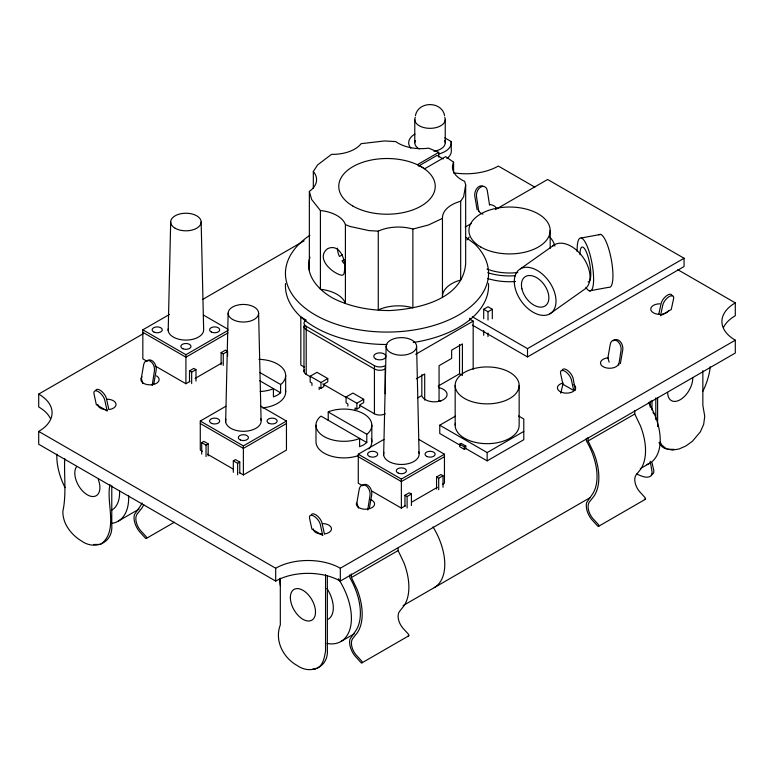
<?xml version="1.0" encoding="UTF-8"?>
<svg xmlns="http://www.w3.org/2000/svg" width="774" height="774" viewBox="0 0 774 774"><rect width="100%" height="100%" fill="white"/><g stroke="black" fill="none" stroke-linecap="round" stroke-linejoin="round"><path stroke-width="1.16" d="M168.2 330.614L170.686 222.022M225.65 421.83L228.137 313.238M383.643 454.996L386.129 346.413M575.324 390.183L573.089 378.273A7.614 3.338 50.2 0 0 567.245 370.214A7.614 3.338 50.2 0 0 562.195 370.756M478.787 211.408L476.542 196.906A7.614 5.244 -72.2 0 1 480.76 187.047A7.614 5.244 -72.2 0 1 487.32 190.685L489.565 205.187M309.958 257.142C304.047 274.722 318.762 290.434 333.13 298.28C350.593 307.065 370.069 310.49 389.496 310.567C418.715 309.039 462.765 299.374 465.667 263.702L465.667 184.928L464.642 181.319A31.202 18.015 0 0 1 453.593 162.211L445.689 156.629L424.703 168.742L417.525 164.601L438.742 152.352L438.742 157.122M465.667 184.928L463.636 196.731L460.675 201.25A31.821 18.373 0 0 0 442.457 218.384L428.496 224.982L412.871 229.056A32.034 18.499 0 0 0 378.263 231.145L369.043 230.613L349.819 226.424L345.407 224.586A31.095 17.957 0 0 0 320.407 210.528L311.651 199.508L309.358 191.42A32.44 18.731 0 0 0 313.325 171.48L317.621 164.901L331.543 154.355A31.241 18.034 0 0 0 361.129 143.674L384.504 140.945L395.737 141.594A32.373 18.692 0 0 0 428.593 148.144L438.742 152.352M153.794 383.933L156.125 370.436A7.614 5.244 72.2 0 0 153.262 361.622A7.614 5.244 72.2 0 0 146.663 361.264M369.362 508.402L371.704 494.905A7.614 5.244 72.2 0 0 368.84 486.082A7.614 5.244 72.2 0 0 362.232 485.724M620.39 363.548L622.731 350.051A7.614 5.244 72.2 0 0 619.868 341.228A7.614 5.244 72.2 0 0 613.26 340.87M658.771 314.321L661.102 303.524A7.614 3.338 -50.2 0 1 666.946 295.474A7.614 3.338 -50.2 0 1 671.996 296.016M660.483 315.753L662.815 304.956A7.614 3.338 -50.2 0 1 669.375 296.452A7.614 3.338 -50.2 0 1 673.593 298.735L671.251 309.532L661.46 315.182M415.425 115.665C418.202 100.92 441.828 100.92 444.605 115.665M560.734 393.202L562.94 384.272L560.599 373.474A7.614 3.338 50.2 0 1 564.817 371.191A7.614 3.338 50.2 0 1 571.376 379.695L573.708 390.493L562.94 384.272M260.161 391.499A27.932 16.128 0 0 0 271.703 389.399L273.416 388.635L273.416 396.927L277.479 395.127L280.604 392.786L280.604 384.494L281.92 383.498A27.932 16.128 0 0 0 258.942 359.329M366.779 442.534L321.046 416.131L319.72 417.128A27.932 16.128 0 0 0 324.161 436.594A27.932 16.128 0 0 0 357.878 439.148L359.6 438.394L359.6 446.685L363.664 444.886L366.779 442.534L366.779 434.243L368.095 433.247A27.932 16.128 0 0 0 363.664 413.79A27.932 16.128 0 0 0 329.947 411.226L328.224 411.991L328.224 420.282M520.409 268.839L554.426 244.758M549.908 313.809A26.916 17.028 54.7 0 0 540.552 272.642A26.916 17.028 54.7 0 0 515.01 287.522A26.916 17.028 54.7 0 0 549.908 313.809L583.925 289.718A26.916 17.028 54.7 0 0 582.928 257.191A26.916 17.028 54.7 0 0 552.636 246.074M651.408 475.313L653.662 472.866L653.875 470.727L651.989 462.639M101.152 543.996C118.693 530.693 105.815 502.655 109.985 484.669M316.73 668.465C323.377 665.398 324.374 657.378 325.554 651.031L325.554 574.414M418.55 166.081L437.068 155.39L443.221 158.941M146.934 361.216L142.832 358.846L142.832 329.83L169.506 314.428M677.879 269.729L735.3 302.876A45.705 26.384 0 0 0 735.3 340.192L735.3 353.05L340.318 581.081A45.705 26.384 0 0 0 275.689 581.081L38.7 444.257L38.7 431.408A45.705 26.384 0 0 0 38.7 394.092L143.19 333.768M202.749 299.374L304.105 240.859M342.485 254.743L339.505 256.465L338.896 255.197A15.238 8.795 60 0 1 337.445 248.144M344.091 259.677L342.04 260.867L342.834 262.028A15.238 8.795 60 0 0 344.759 264.147M142.832 329.83L185.915 354.705L227.982 330.421M227.982 332.907L185.915 357.191L142.832 332.317M189.514 381.717L189.514 370.872L193.819 368.385L195.977 369.633L195.977 381.108M221.112 364.68L221.112 352.634L225.418 350.138L227.575 351.386L227.575 355.982M189.514 370.872L191.662 372.12L195.977 369.633M221.112 352.634L223.26 353.873L227.575 351.386M155.139 365.957L185.915 383.73L190.027 381.359M195.154 378.399L221.828 362.996M465.155 227.082L471.424 223.463M495.428 209.609L547.615 179.481L684.061 258.255L684.061 266.546L527.5 356.93L472.295 325.061M202.333 451.252L200.282 450.062L200.282 421.046L225.931 406.234M311.951 385.442L311.951 383.101L310.161 382.066L310.161 376.261L316.982 372.323L327.779 378.563L327.779 381.882L323.832 384.156L323.832 386.642L320.958 388.306L319.169 387.271L319.169 389.603M201.714 454.086L201.714 442.602L203.872 441.354L208.187 443.85L208.187 455.896M201.714 442.602L206.029 445.089L208.187 443.85M310.161 376.261L320.958 382.501L327.779 378.563M200.282 421.046L243.375 445.921L286.457 421.046L286.457 450.062L243.375 474.946L239.263 472.575M483.692 318.733L483.692 309.252L488.007 306.765L492.312 309.252L492.312 318.733M286.457 423.533L243.375 448.407L200.282 423.533M118.141 521.202L139.059 509.128M483.692 309.252L488.007 311.738L492.312 309.252M415.677 354.318L473.175 321.123L473.175 369.217M233.313 472.324L233.313 460.849L235.47 459.601L239.785 462.088L239.785 472.933M347.865 406.166L347.865 403.834L346.065 402.799L346.065 396.994L352.886 393.057L363.693 399.287L363.693 402.606L359.736 404.889L359.736 407.376L356.862 409.04L355.072 407.995L355.072 410.336M233.313 460.849L237.628 463.336L239.785 462.088M346.065 396.994L356.862 403.235L363.693 399.287M416.325 378.825L424.703 373.987L424.703 400.129M146.412 538.365L174.421 522.198M417.767 397.884L421.83 395.543L421.83 374.645M438.219 386.081L459.533 373.774L461.449 374.877M472.295 316.769L527.5 348.639L684.061 258.255M362.377 485.608L358.275 483.237L358.275 454.212L383.923 439.4M460.104 445.243L439.758 433.498L439.758 425.207L455.46 416.141M465.793 448.533L464.361 449.355L459.688 446.666L459.688 444.179L461.12 443.347L465.793 446.037L465.793 448.533L487.156 460.869L523.785 439.719L523.785 418.986L518.609 416.006M358.275 454.212L401.367 479.087L444.45 454.212L444.45 483.237L442.399 484.418M444.45 456.699L401.367 481.573L358.275 456.699M459.688 444.179L464.361 446.869L465.793 446.037M404.957 506.099L404.957 495.263L409.262 492.767L411.42 494.015L411.42 505.499M436.555 489.062L436.555 477.016L440.861 474.53L443.018 475.768L443.018 487.252M404.957 495.263L407.105 496.502L411.42 494.015M436.555 477.016L438.703 478.264L443.018 475.768M439.758 425.207L487.156 452.567L523.785 431.428M371.607 490.939L401.367 508.112L405.47 505.741M411.623 502.191L437.271 487.378M38.7 431.408L275.689 568.232A45.705 26.384 0 0 1 340.318 568.232L735.3 340.192M349.616 574.947L349.867 577.704A50.784 29.315 60 0 1 355.576 631.042L349.983 639.121A15.238 8.795 60 0 0 355.005 656.013L360.926 662.505A1.267 0.726 60 0 0 362.106 662.67A1.267 0.726 60 0 0 361.661 661.044L355.905 654.736A12.694 7.334 60 0 1 352.615 638.676L357.133 632.977A53.319 30.786 60 0 0 357.133 589.44L351.415 577.53L398.088 550.585L398.088 548.195M586.276 438.384L586.537 441.141A50.784 29.315 60 0 1 592.236 494.48L586.644 502.558A15.238 8.795 60 0 0 591.665 519.451L597.596 525.943A1.267 0.726 60 0 0 598.776 526.107A1.267 0.726 60 0 0 598.321 524.482L592.565 518.174A12.694 7.334 60 0 1 589.275 502.113L593.793 496.415A53.319 30.786 60 0 0 593.793 452.877L588.076 440.967L634.757 414.022L634.757 410.443M340.899 641.52L354.376 633.732M403.138 605.587L590.088 497.653M640.282 468.667L649.696 463.229M361.99 662.825L408.662 635.88M598.65 526.272L645.332 499.317M581.264 238.005L600.605 234.416M589.488 290.86L608.828 287.28A26.916 6.714 79.5 0 0 611.237 259.203A26.916 6.714 79.5 0 0 598.892 234.851M100.059 544.451L93.702 544.48M312.551 669.21L315.637 668.91M673.883 449.346L667.527 449.307M636.625 473.988C640.959 475.778 646.638 479.019 651.079 475.923L652.143 472.266L650.189 461.275M534.853 187.153L498.311 166.052A45.705 26.384 0 0 1 454.164 172.883M444.779 137.859L451.048 141.478L451.339 142.764A21.324 12.316 0 0 1 438.694 154.016M469.586 319.043L473.175 321.123M304.414 367.147L300.825 365.067L300.825 316.972L306.204 320.078A7.614 4.402 0 0 0 306.204 326.299L374.432 365.686A7.614 4.402 0 0 0 385.2 365.686L385.2 393.753M203.359 315.018L227.982 329.231M304.559 369.604A7.614 4.402 0 0 0 306.204 374.393L310.345 376.783M322.748 383.943L346.52 397.672M359.958 405.431L374.432 413.79A7.614 4.402 0 0 0 385.2 413.79M418.802 439.4L444.45 454.212M259.764 372.458L280.604 384.494M328.224 411.991L366.779 434.243M259.764 380.75L280.604 392.786M260.809 406.234L286.457 421.046M207.461 454.212L233.109 469.015M666.433 448.862L661.809 445.05L660.154 442.08M465.658 237.125L474.955 244.12A101.558 58.64 0 0 1 447.362 320.591A101.558 58.64 0 0 1 312.638 313.373A101.558 58.64 0 0 1 309.89 235.277M658.974 442.602L662.196 446.84L664.702 448.398L672.345 450.081L679.011 449.007L685.88 445.969L692.401 441.277L700.373 431.815L703.672 424.355L704.737 416.335L702.85 405.315L702.85 370.591M634.757 414.022L640.475 425.932A53.319 30.786 60 0 1 640.475 469.47L635.957 475.168A12.694 7.334 60 0 0 639.247 491.219L645.003 497.537A1.267 0.726 60 0 1 645.448 499.162A1.267 0.726 60 0 1 644.268 498.998M398.088 550.585L403.815 562.495A53.319 30.786 60 0 1 403.815 606.032L399.297 611.731A12.694 7.334 60 0 0 402.577 627.782L408.343 634.1A1.267 0.726 60 0 1 408.856 635.502A1.267 0.726 60 0 1 408.062 635.909M609.138 362.164L607.909 357.878L610.241 344.372A7.614 5.244 72.2 0 1 616.801 340.744A7.614 5.244 72.2 0 1 621.019 350.593L618.774 365.096M358.497 508.112L356.882 502.732L359.223 489.226A7.614 5.244 72.2 0 1 365.773 485.598A7.614 5.244 72.2 0 1 369.991 495.447L367.747 509.95M142.919 383.652L141.303 378.263L143.645 364.767A7.614 5.244 72.2 0 1 150.195 361.129A7.614 5.244 72.2 0 1 154.413 370.988L152.178 385.491M324.393 533.925L322.061 523.127A7.614 3.338 50.2 0 0 316.934 515.61A7.614 3.338 50.2 0 0 311.429 514.623M108.824 409.456L106.483 398.658A7.614 3.338 50.2 0 0 101.365 391.141A7.614 3.338 50.2 0 0 95.85 390.164M477.171 209.851L474.83 196.354A7.614 5.244 -72.2 0 1 477.084 188.208A7.614 5.244 -72.2 0 1 483.199 186.273M416.596 346.413L419.082 453.429M258.603 313.238L261.09 420.253M201.153 222.022L203.639 329.037A17.773 10.265 0 0 1 185.731 340.086A17.773 10.265 0 0 1 168.229 328.824M735.3 302.876L735.3 315.734A45.705 26.384 0 0 0 723.467 327.557M657.61 397.913L657.61 426.638M655.81 397.942L655.81 419.576M651.989 400.39L651.989 409.968M650.189 401.184L650.189 407.192M588.076 437.397L588.076 440.967M550.179 230.478L550.179 248.357M527.5 348.639L527.5 356.93M519.151 385.404L519.151 425.207A31.995 18.47 0 0 1 485.482 443.647A31.995 18.47 0 0 1 455.344 423.281M488.007 311.738L488.007 320.03M488.007 333.062L488.007 336.613M487.156 452.567L487.156 460.869M483.692 330.575L483.692 335.316M464.361 446.869L464.361 449.355M462.407 375.438L462.407 343.927L451.629 350.138L451.629 358.439L439.061 365.696L439.061 401.348M460.675 201.25L460.675 280.033A31.821 18.373 0 0 0 442.457 297.158L442.457 218.384M459.533 344.594L459.533 373.774M455.17 385.404L455.17 425.207M453.593 162.211L453.593 172.95M451.048 141.478L451.339 151.056A21.324 12.316 0 0 1 446.937 158.554M445.243 119.544L445.243 142.764M438.703 478.264L438.703 489.739M414.777 119.544L414.777 142.764M412.871 229.056L412.871 307.839A32.034 18.499 0 0 0 378.263 309.919L378.263 231.145M407.105 496.502L407.105 507.986M401.367 479.087L401.367 508.112M374.432 365.686L374.432 413.79M371.839 425.187L371.839 441.77M356.862 403.235L356.862 409.04M351.415 573.96L351.415 577.53M345.407 224.586L345.407 303.369A31.095 17.957 0 0 0 320.407 289.302L320.407 210.528M340.318 568.232L340.318 581.081M327.354 575.479L327.354 649.996C328.631 667.411 310.413 674.947 297.284 665.572C283.236 657.852 274.286 640.591 280.314 624.908L280.314 578.217M320.958 382.501L320.958 388.306M315.986 425.187L315.986 441.77A27.932 16.128 0 0 0 357.878 455.741M313.325 171.48L313.325 188.188M309.358 191.42L309.358 270.194M306.204 326.299L306.204 374.393M303.979 326.512L303.979 371.288M285.664 375.438L285.664 392.021M275.689 568.232L275.689 581.081M243.375 445.921L243.375 474.946M237.628 463.336L237.628 474.82M223.26 353.873L223.26 365.357M206.029 445.089L206.029 456.573M191.662 372.12L191.662 383.604M185.915 354.705L185.915 383.73M111.775 485.869L111.775 525.527C113.052 542.942 94.844 550.488 81.715 541.103C74.672 536.943 68.76 530.771 65.326 523.311C63.71 519.567 62.81 515.552 62.849 511.469C66.603 494.083 63.903 476.184 64.735 458.547M38.7 394.092L38.7 406.95A45.705 26.384 0 0 1 50.533 418.773M515.513 281.513A45.705 26.384 0 0 1 487.736 278.534M515.513 275.708A45.705 26.384 0 0 1 487.736 272.729M467.003 239.911A45.705 26.384 0 0 1 469.15 237.212M549.946 237.212A45.705 26.384 0 0 1 554.861 246.103M517.777 272.516A40.625 23.452 0 0 1 486.991 269.052M577.181 251.608A26.916 6.714 79.5 0 1 584.718 241.353A26.916 6.714 79.5 0 1 593.581 277.595A26.916 6.714 79.5 0 1 585.908 287.328M579.968 254.704A17.696 4.412 79.5 0 1 588.076 256.784A17.696 4.412 79.5 0 1 588.076 281.804M371.307 438.626A27.932 16.128 0 0 1 368.956 448.91M285.422 389.912A27.932 16.128 0 0 1 262.589 407.898M444.731 117.271A15.238 8.795 0 0 1 430.015 128.339A15.238 8.795 0 0 1 415.299 117.271M444.731 140.491A15.238 8.795 0 0 1 433.953 151.259M419.237 148.985A15.238 8.795 0 0 1 415.299 140.491M410.888 148.211A21.324 12.316 0 0 1 414.932 134.057M488.481 283.536A101.558 58.64 0 0 1 413.287 342.514M387 344.507A101.558 58.64 0 0 1 285.519 283.536M433.024 526.92A50.784 29.315 60 0 1 434.253 587.621M338.373 578.778A50.784 29.315 60 0 1 350.825 625.421A50.784 29.315 60 0 1 327.034 643.465M280.382 585.899A50.784 29.315 60 0 1 279.646 579M326.947 588.404A25.174 14.532 60 0 1 328.089 619.345M648.467 402.538A50.784 29.315 60 0 1 646.696 464.594M710.261 366.779A50.784 29.315 -60 0 1 702.889 391.257M655.675 414.806A37.974 21.924 -60 0 1 652.937 412.687M119.544 490.677A37.974 21.924 60 0 1 111.737 510.114M65.064 487.649A50.784 29.315 60 0 1 56.899 454.135M128.61 495.766A50.784 29.315 60 0 1 110.701 523.495M692.798 377.944A17.773 10.265 -60 0 1 680.23 399.713A17.773 10.265 -60 0 1 667.662 392.457M142.077 502.916A50.784 29.315 60 0 1 139.997 506.583L134.405 514.662A15.238 8.795 60 0 0 139.426 531.554L145.357 538.046A1.267 0.726 60 0 0 146.538 538.211A1.267 0.726 60 0 0 146.083 536.585L140.326 530.277A12.694 7.334 60 0 1 137.037 514.217L141.555 508.518A53.319 30.786 60 0 0 143.741 504.667M98.24 479.367A17.773 10.265 60 0 1 87.365 494.847A17.773 10.265 60 0 1 76.481 466.799M304.559 324.828A7.614 4.402 0 0 0 306.204 329.618L374.432 369.005A7.614 4.402 0 0 0 385.2 369.005M470.021 318.22A7.614 4.402 0 0 1 469.441 319.904M418.579 451.658A17.773 10.265 0 0 1 401.958 464.468A17.773 10.265 0 0 1 383.894 452.326M260.586 418.492A17.773 10.265 0 0 1 243.965 431.302A17.773 10.265 0 0 1 225.902 419.15M156.474 375.845A9.143 5.273 0 0 1 157.016 382.975A9.143 5.273 0 0 1 144.767 383.904A9.143 5.273 0 0 1 142.097 376.938M106.928 399.181A9.143 5.273 0 0 1 115.984 403.767A9.143 5.273 0 0 1 109.289 409.552M106.928 409.736A9.143 5.273 0 0 1 97.785 404.454M370.03 499.394A9.143 5.273 0 0 1 373.736 506.196A9.143 5.273 0 0 1 362.329 508.924A9.143 5.273 0 0 1 356.63 502.597M322.371 523.563A9.143 5.273 0 0 1 331.427 528.158A9.143 5.273 0 0 1 324.732 533.944M322.371 534.118A9.143 5.273 0 0 1 313.228 528.845M482.966 214.156A9.143 5.273 0 0 1 478.4 209.59M489.903 204.491A9.143 5.273 0 0 1 496.366 208.225M668.726 310.461A9.143 5.273 0 0 1 662.263 314.196M659.893 314.37A9.143 5.273 0 0 1 650.75 309.097A9.143 5.273 0 0 1 659.893 303.814M573.844 384.707A9.143 5.273 0 0 1 571.367 392.35A9.143 5.273 0 0 1 558.383 390.26A9.143 5.273 0 0 1 563.124 382.975M618.687 363.703A9.143 5.273 0 0 1 609.196 368.269A9.143 5.273 0 0 1 600.489 363.209A9.143 5.273 0 0 1 608.461 357.762M438.732 387.619A12.694 7.334 0 0 1 442.98 399.906A12.694 7.334 0 0 1 422.14 396.404M438.732 400.477A12.694 7.334 0 0 1 440.745 401.009M344.769 268.791L344.043 273.764L343.027 274.954L341.469 275.254C331.253 272.709 315.54 257.819 327.644 248.648C339.612 243.2 345.504 259.329 344.769 268.791M107.112 410.888L96.334 404.667L94.002 393.869A7.614 3.338 50.2 0 1 98.221 391.586A7.614 3.338 50.2 0 1 104.771 400.09L107.112 410.888M322.69 535.347L311.912 529.126L309.571 518.328A7.614 3.338 50.2 0 1 313.789 516.045A7.614 3.338 50.2 0 1 320.349 524.549L322.69 535.347M464.535 398.465A31.995 18.47 0 0 0 518.058 390.183A31.995 18.47 0 0 0 478.874 367.563A31.995 18.47 0 0 0 464.535 398.465M480.828 247.061A40.625 23.452 0 0 0 548.785 236.544A40.625 23.452 0 0 0 499.036 207.819A40.625 23.452 0 0 0 480.828 247.061M521.918 288.828A17.696 11.194 54.7 0 0 544.857 306.107A17.696 11.194 54.7 0 0 538.704 279.037A17.696 11.194 54.7 0 0 521.918 288.828M352.886 206.058A48.24 27.854 0 0 0 433.595 193.577A48.24 27.854 0 0 0 374.51 159.463A48.24 27.854 0 0 0 352.886 206.058M290.366 597.538A17.773 10.265 60 0 0 309.223 620.99A17.773 10.265 60 0 0 309.223 595.854A17.773 10.265 60 0 0 290.366 597.538M375.506 358.846A6.095 3.522 0 0 0 385.704 357.269A6.095 3.522 0 0 0 378.244 352.963A6.095 3.522 0 0 0 375.506 358.846M175.147 228.243A15.238 8.795 0 0 0 200.63 224.305A15.238 8.795 0 0 0 181.977 213.527A15.238 8.795 0 0 0 175.147 228.243M154.19 332.191A5.079 2.932 0 0 0 162.24 330.15A5.079 2.932 0 0 0 155.148 327.141A5.079 2.932 0 0 0 154.19 332.191M182.896 348.764A5.079 2.932 0 0 0 190.965 346.742A5.079 2.932 0 0 0 183.893 343.724A5.079 2.932 0 0 0 182.896 348.764M211.437 332.094A5.079 2.932 0 0 0 219.661 330.295A5.079 2.932 0 0 0 212.84 327.083A5.079 2.932 0 0 0 211.437 332.094M390.589 352.625A15.238 8.795 0 0 0 416.073 348.687A15.238 8.795 0 0 0 397.42 337.919A15.238 8.795 0 0 0 390.589 352.625M369.633 456.573A5.079 2.932 0 0 0 377.683 454.532A5.079 2.932 0 0 0 370.591 451.523A5.079 2.932 0 0 0 369.633 456.573M398.339 473.156A5.079 2.932 0 0 0 406.408 471.124A5.079 2.932 0 0 0 399.336 468.106A5.079 2.932 0 0 0 398.339 473.156M426.88 456.486A5.079 2.932 0 0 0 435.104 454.677A5.079 2.932 0 0 0 428.283 451.474A5.079 2.932 0 0 0 426.88 456.486M232.597 319.459A15.238 8.795 0 0 0 258.09 315.521A15.238 8.795 0 0 0 239.427 304.743A15.238 8.795 0 0 0 232.597 319.459M212.105 423.581A5.079 2.932 0 0 0 219.719 421.046A5.079 2.932 0 0 0 212.105 418.502A5.079 2.932 0 0 0 212.105 423.581M240.366 439.99A5.079 2.932 0 0 0 248.415 437.949A5.079 2.932 0 0 0 241.333 434.94A5.079 2.932 0 0 0 240.366 439.99M269.081 423.397A5.079 2.932 0 0 0 277.14 421.375A5.079 2.932 0 0 0 270.068 418.357A5.079 2.932 0 0 0 269.081 423.397"/></g></svg>
